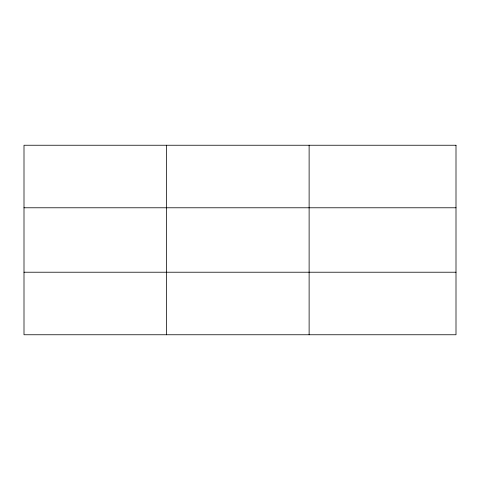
<?xml version="1.0" encoding="UTF-8"?>
<svg xmlns="http://www.w3.org/2000/svg" width="480" height="480" viewBox="0 0 480 480"><rect width="100%" height="100%" fill="white"/><g stroke="black" fill="none" stroke-linecap="round" stroke-linejoin="round"><path stroke-width="0.72" d="M166.56 145.242L166.56 334.758M309.12 145.242L309.12 334.758M24 207.78L456 207.78M24 272.22L456 272.22M456 145.242L456 334.758L24 334.758L24 145.242L456 145.242"/></g></svg>
